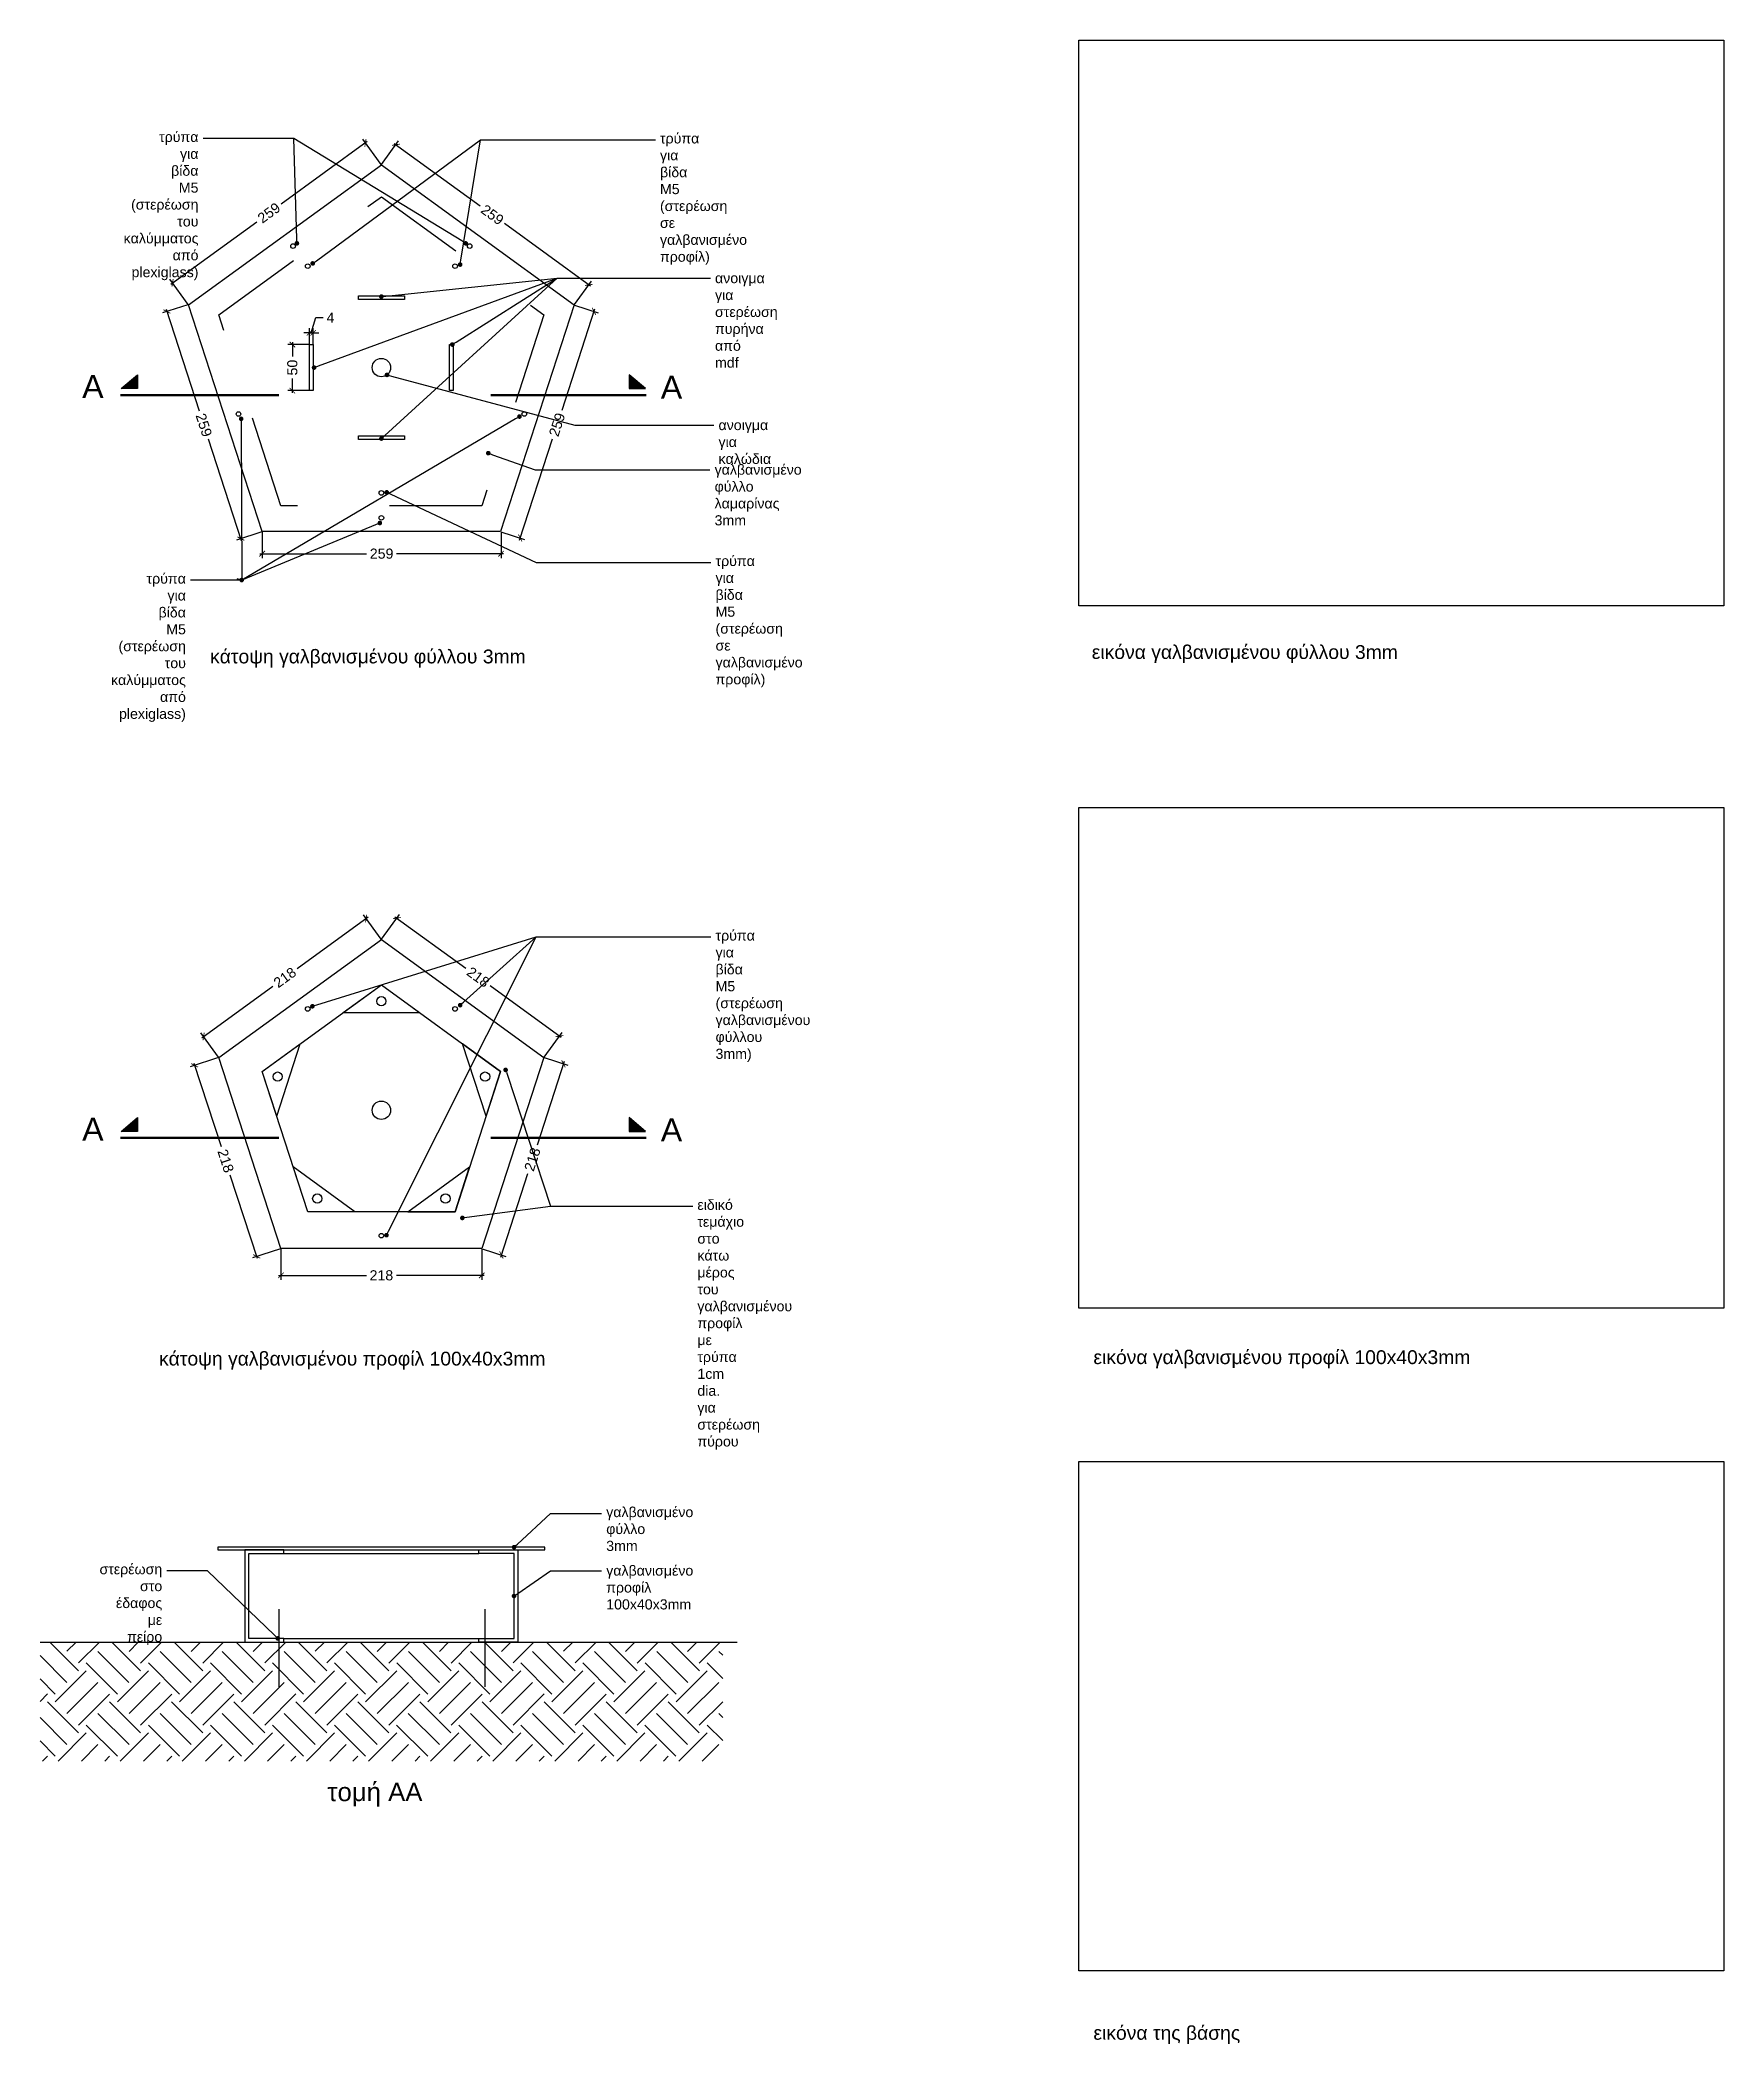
# Model space of a CAD drawing. Header units: millimetres. Extents: x 172.58 to 174.41, y 11.98 to 14.15.
import ezdxf
from ezdxf import colors
from ezdxf.entities.mleader import LeaderData, LeaderLine
from ezdxf.enums import TextEntityAlignment as Align
from ezdxf.math import Vec2, Vec3

# ---------------------------------------------------------------- set-up
doc = ezdxf.new("R2010")
doc.units = ezdxf.units.MM
doc.header["$XCLIPFRAME"] = 0
doc.linetypes.add('DASHDOT2', pattern=[12.699999999999992, 6.349999999999998, -3.174999999999998, 0, -3.174999999999998])
doc.linetypes.add('HIDDEN2', pattern=[4.7624999999999975, 3.174999999999998, -1.587499999999999])
for name, color, linetype in [('A-01', 1, 'Continuous'), ('A-02', 2, 'Continuous'), ('A-DIM', 150, 'Continuous'), ('A-HATCH', 252, 'Continuous'), ('A-HIDDEN', 1, 'HIDDEN2'), ('A-METAL', 34, 'Continuous'), ('A-SECT LINES', 251, 'DASHDOT2'), ('A-STRUCTURE', 6, 'Continuous'), ('A-TEXT', 7, 'Continuous')]:
    doc.layers.add(name, color=color, linetype=linetype)
doc.styles.get("Standard").update_dxf_attribs({"font": 'arial.ttf'})
doc.dimstyles.new('1-5', dxfattribs={"dimscale": 0.05, "dimtxt": 0.22, "dimasz": 0.12, "dimexe": 0.1, "dimexo": 0.01, "dimgap": 0.08, "dimtad": 0, "dimdec": 0, "dimlfac": 1000, "dimzin": 0, "dimdsep": 46, "dimtxsty": 'Standard', "dimblk": 'ARCHTICK', "dimcen": 0.09, "dimdle": 0.05, "dimadec": 0, "dimazin": 0, "dimtfac": 1, "dimtdec": 0, "dimtofl": 0, "dimtmove": 1, "dimatfit": 3, "dimldrblk": 'DOT', "dimfxl": 1, "dimtolj": 1, "dimtzin": 0, "dimarcsym": 0})
picture_1 = doc.add_image_def('image1.jpg', size_in_pixel=(430, 377))
picture_2 = doc.add_image_def('image2.jpg', size_in_pixel=(1180, 916))
picture_3 = doc.add_image_def('image3.jpg', size_in_pixel=(1160, 916))

# ---------------------------------------------------------------- blocks, each defined once
blk = doc.blocks.new('SECT-ARROW')
blk.add_hatch(color=0).paths.add_polyline_path([(0.0135696077080354, 0.1432612908907682), (0.3723211531586941, 0.4452238811083591), (0.3723211531819714, 0.1432612908907682)])
at = {"color": 0}
blk.add_lwpolyline([(0.0135696077080354, 0.1432612908907682), (0.3723211531586941, 0.4452238811083591), (0.3723211531819714, 0.1432612908907682)], close=True, dxfattribs=at)
blk = doc.blocks.new('_Dot')
at = {"color": 0, "linetype": 'ByBlock', "lineweight": -2}
blk.add_line((-0.5, 0), (-1, 0), dxfattribs=at)
at = {"color": 0, "linetype": 'ByBlock', "const_width": 0.5}
blk.add_lwpolyline([(-0.25, 0, 1), (0.25, 0, 1)], format="xyb", close=True, dxfattribs=at)
blk = doc.blocks.new('_ArchTick')
at = {"color": 0, "linetype": 'ByBlock', "const_width": 0.15}
blk.add_lwpolyline([(-0.5, -0.5), (0.5, 0.5)], dxfattribs=at)
blk = doc.blocks.new('*D3')
at = {"layer": 'A-DIM', "color": 0, "lineweight": -2, "transparency": 16777216}
for p, q in [((172.8730714154617, 13.82005663931536), (172.8499940642868, 13.82005663931536)), ((172.8549940642868, 13.82255663931536), (172.8549940642868, 13.80691646196202)), ((172.8730714154617, 13.77005663931536), (172.8499940642868, 13.77005663931536)), ((172.8549940642868, 13.76755663931536), (172.8549940642868, 13.7831968166687))]:
    blk.add_line(p, q, dxfattribs=at)
at = {"layer": 'Defpoints', "color": 0, "transparency": 16777216}
for p in [(172.8735714154617, 13.82005663931536), (172.8549940642868, 13.77005663931536), (172.8735714154617, 13.77005663931536)]:
    blk.add_point(p, dxfattribs=at)
at = {"layer": 'A-DIM', "color": 0, "lineweight": -2, "transparency": 16777216, "xscale": 0.006, "yscale": 0.006, "zscale": 0.006}
for p, rotation in [((172.8549940642868, 13.82005663931536), 90), ((172.8549940642868, 13.77005663931536), 270)]:
    blk.add_blockref('_ArchTick', p, dxfattribs=dict(at, rotation=rotation))
at = {"layer": 'A-DIM', "color": 0, "transparency": 16777216, "insert": (172.8549940642868, 13.79505663931539), "char_height": 0.011, "attachment_point": 5, "rotation": 90}
blk.add_mtext('\\A1;50', dxfattribs=at)
blk = doc.blocks.new('*D4')
at = {"layer": 'A-DIM', "color": 0, "lineweight": -2, "transparency": 16777216}
for p, q in [((172.8755714154617, 13.83273151693642), (172.8805214154617, 13.84923151693643)), ((172.8805214154617, 13.84923151693643), (172.8885214154617, 13.84923151693643)), ((172.8735714154617, 13.83273151693642), (172.8675714154617, 13.83273151693642)), ((172.8735714154617, 13.82055663931536), (172.8735714154617, 13.83773151693643)), ((172.8735714154617, 13.83273151693642), (172.8775714154617, 13.83273151693642)), ((172.8775714154617, 13.82055663931536), (172.8775714154617, 13.83773151693643)), ((172.8775714154617, 13.83273151693642), (172.8835714154617, 13.83273151693642))]:
    blk.add_line(p, q, dxfattribs=at)
at = {"layer": 'Defpoints', "color": 0, "transparency": 16777216}
for p in [(172.8775714154617, 13.83273151693642), (172.8735714154617, 13.82005663931536), (172.8775714154617, 13.82005663931536)]:
    blk.add_point(p, dxfattribs=at)
at = {"layer": 'A-DIM', "color": 0, "lineweight": -2, "transparency": 16777216, "xscale": 0.006, "yscale": 0.006, "zscale": 0.006}
blk.add_blockref('_ArchTick', (172.8735714154617, 13.83273151693642), dxfattribs=at)
at = {"layer": 'A-DIM', "color": 0, "lineweight": -2, "transparency": 16777216, "xscale": 0.006, "yscale": 0.006, "zscale": 0.006, "rotation": 180}
blk.add_blockref('_ArchTick', (172.8775714154617, 13.83273151693642), dxfattribs=at)
at = {"layer": 'A-DIM', "color": 0, "transparency": 16777216, "insert": (172.8963256446568, 13.84923151693643), "char_height": 0.011, "attachment_point": 5}
blk.add_mtext('\\A1;4', dxfattribs=at)
blk = doc.blocks.new('*D12')
at = {"layer": 'A-DIM', "color": 0, "lineweight": -2, "transparency": 16777216}
for p, q in [((172.937062638874, 13.19890075458103), (172.8600248938389, 13.14292955655129)), ((172.9512775228354, 13.17508239125327), (172.9321011701267, 13.20147637642218)), ((172.7566830594198, 13.06784731892369), (172.8337208044549, 13.12381851695338)), ((172.774943028353, 13.04696788185741), (172.7557666756442, 13.0733618670263))]:
    blk.add_line(p, q, dxfattribs=at)
at = {"layer": 'Defpoints', "color": 0, "transparency": 16777216}
for p in [(172.9350400963881, 13.1974312914503), (172.9515714154616, 13.17467788275607), (172.775236920979, 13.04656337336021)]:
    blk.add_point(p, dxfattribs=at)
at = {"layer": 'A-DIM', "color": 0, "lineweight": -2, "transparency": 16777216, "xscale": 0.006, "yscale": 0.006, "zscale": 0.006}
for p, rotation in [((172.9350400963881, 13.1974312914503), 36.00000000000994), ((172.7587056019056, 13.06931678205443), 216.00000000001)]:
    blk.add_blockref('_ArchTick', p, dxfattribs=dict(at, rotation=rotation))
at = {"layer": 'A-DIM', "color": 0, "transparency": 16777216, "insert": (172.8468728491469, 13.13337403675236), "char_height": 0.011, "attachment_point": 5, "rotation": 36.00000000000994}
blk.add_mtext('\\A1;218', dxfattribs=at)
blk = doc.blocks.new('*D13')
at = {"layer": 'A-DIM', "color": 0, "lineweight": -2, "transparency": 16777216}
for p, q in [((172.9518653080877, 13.17508239125327), (172.971317317027, 13.20185578467409)), ((172.9663558482796, 13.19928016283295), (173.0433935933148, 13.14330896480325)), ((173.146735427734, 13.06822672717563), (173.0696976826988, 13.12419792520534)), ((173.1281998025703, 13.04696788185741), (173.1476518115096, 13.07374127527824))]:
    blk.add_line(p, q, dxfattribs=at)
at = {"layer": 'Defpoints', "color": 0, "transparency": 16777216}
for p in [(172.9515714154616, 13.17467788275608), (173.1447128852481, 13.06969619030636), (173.1279059099442, 13.04656337336023)]:
    blk.add_point(p, dxfattribs=at)
at = {"layer": 'A-DIM', "color": 0, "lineweight": -2, "transparency": 16777216, "xscale": 0.006, "yscale": 0.006, "zscale": 0.006}
for p, rotation in [((172.9683783907655, 13.19781069970221), 144.0000000000137), ((173.1447128852481, 13.06969619030636), 324.0000000000137)]:
    blk.add_blockref('_ArchTick', p, dxfattribs=dict(at, rotation=rotation))
at = {"layer": 'A-DIM', "color": 0, "transparency": 16777216, "insert": (173.0565456380068, 13.13375344500426), "char_height": 0.011, "attachment_point": 5, "rotation": 324.00000000001376}
blk.add_mtext('\\A1;218', dxfattribs=at)
blk = doc.blocks.new('*D14')
at = {"layer": 'A-DIM', "color": 0, "lineweight": -2, "transparency": 16777216}
for p, q in [((172.8425907044825, 12.83876974270566), (172.8425907044825, 12.80517152265798)), ((173.0605521264409, 12.83876974270566), (173.0605521264409, 12.80517152265798)), ((172.8400907044825, 12.81017152265798), (172.9353145941793, 12.81017152265798)), ((173.0630521264409, 12.81017152265798), (172.9678282367441, 12.81017152265798))]:
    blk.add_line(p, q, dxfattribs=at)
at = {"layer": 'Defpoints', "color": 0, "transparency": 16777216}
for p in [(172.8425907044825, 12.83926974270566), (173.0605521264409, 12.83926974270566), (173.0605521264409, 12.81017152265798)]:
    blk.add_point(p, dxfattribs=at)
at = {"layer": 'A-DIM', "color": 0, "lineweight": -2, "transparency": 16777216, "xscale": 0.006, "yscale": 0.006, "zscale": 0.006, "rotation": 180}
blk.add_blockref('_ArchTick', (172.8425907044825, 12.81017152265798), dxfattribs=at)
at = {"layer": 'A-DIM', "color": 0, "lineweight": -2, "transparency": 16777216, "xscale": 0.006, "yscale": 0.006, "zscale": 0.006}
blk.add_blockref('_ArchTick', (173.0605521264409, 12.81017152265798), dxfattribs=at)
at = {"layer": 'A-DIM', "color": 0, "transparency": 16777216, "insert": (172.9515714154617, 12.81017152265798), "char_height": 0.011, "attachment_point": 5}
blk.add_mtext('\\A1;218', dxfattribs=at)
blk = doc.blocks.new('*D15')
at = {"layer": 'A-DIM', "color": 0, "lineweight": -2, "transparency": 16777216}
for p, q in [((173.1283814382023, 13.04640886486304), (173.1539049272647, 13.03811578055008)), ((173.1499221871692, 13.04203850681268), (173.1204963869824, 12.95147520600954)), ((173.081023318694, 12.82998959357665), (173.1104491188808, 12.92055289437979)), ((173.061027654699, 12.83911523420846), (173.0865511437614, 12.83082214989551))]:
    blk.add_line(p, q, dxfattribs=at)
at = {"layer": 'Defpoints', "color": 0, "transparency": 16777216}
for p in [(173.1279059099442, 13.04656337336023), (173.1491496446833, 13.03966086552195), (173.0605521264409, 12.83926974270565)]:
    blk.add_point(p, dxfattribs=at)
at = {"layer": 'A-DIM', "color": 0, "lineweight": -2, "transparency": 16777216, "xscale": 0.006, "yscale": 0.006, "zscale": 0.006}
for p, rotation in [((173.1491496446833, 13.03966086552195), 71.99999999999697), ((173.0817958611799, 12.83236723486738), 251.999999999997)]:
    blk.add_blockref('_ArchTick', p, dxfattribs=dict(at, rotation=rotation))
at = {"layer": 'A-DIM', "color": 0, "transparency": 16777216, "insert": (173.1154727529316, 12.93601405019467), "char_height": 0.011, "attachment_point": 5, "rotation": 71.99999999999697}
blk.add_mtext('\\A1;218', dxfattribs=at)
blk = doc.blocks.new('*D16')
at = {"layer": 'A-DIM', "color": 0, "lineweight": -2, "transparency": 16777216}
for p, q in [((172.7747613927211, 13.04640886486305), (172.7442082390282, 13.03648154344623)), ((172.7481909791238, 13.04040426970884), (172.7776167793106, 12.94984096890569)), ((172.8170898475989, 12.8283553564728), (172.7876640474121, 12.91891865727594)), ((172.8421151762243, 12.83911523420848), (172.8115620225316, 12.82918791279166))]:
    blk.add_line(p, q, dxfattribs=at)
at = {"layer": 'Defpoints', "color": 0, "transparency": 16777216}
for p in [(172.7752369209792, 13.04656337336023), (172.816317305113, 12.83073299776353), (172.8425907044825, 12.83926974270566)]:
    blk.add_point(p, dxfattribs=at)
at = {"layer": 'A-DIM', "color": 0, "lineweight": -2, "transparency": 16777216, "xscale": 0.006, "yscale": 0.006, "zscale": 0.006}
for p, rotation in [((172.7489635216097, 13.03802662841811), 108.0000000000021), ((172.816317305113, 12.83073299776353), 288.0000000000022)]:
    blk.add_blockref('_ArchTick', p, dxfattribs=dict(at, rotation=rotation))
at = {"layer": 'A-DIM', "color": 0, "transparency": 16777216, "insert": (172.7826404133613, 12.93437981309083), "char_height": 0.011, "attachment_point": 5, "rotation": 288.00000000000216}
blk.add_mtext('\\A1;218', dxfattribs=at)
blk = doc.blocks.new('*D17')
at = {"layer": 'A-DIM', "color": 0, "lineweight": -2, "transparency": 16777216}
for p, q in [((172.9362632152247, 14.0403987865466), (172.8427674831254, 13.97247016098942)), ((172.9512775228354, 14.01548011096105), (172.9313017464773, 14.04297440838773)), ((172.722967661642, 13.88543049583428), (172.8164633937414, 13.9533591213915)), ((172.7420270542246, 13.86345074651019), (172.7220512778665, 13.89094504393688))]:
    blk.add_line(p, q, dxfattribs=at)
at = {"layer": 'Defpoints', "color": 0, "transparency": 16777216}
for p in [(172.9342406727388, 14.03892932341587), (172.9515714154616, 14.01507560246386), (172.7423209468508, 13.86304623801301)]:
    blk.add_point(p, dxfattribs=at)
at = {"layer": 'A-DIM', "color": 0, "lineweight": -2, "transparency": 16777216, "xscale": 0.006, "yscale": 0.006, "zscale": 0.006}
for p, rotation in [((172.9342406727388, 14.03892932341587), 36.00000000000882), ((172.7249902041279, 13.88689995896501), 216.0000000000088)]:
    blk.add_blockref('_ArchTick', p, dxfattribs=dict(at, rotation=rotation))
at = {"layer": 'A-DIM', "color": 0, "transparency": 16777216, "insert": (172.8296154384334, 13.96291464119046), "char_height": 0.011, "attachment_point": 5, "rotation": 36.000000000008825}
blk.add_mtext('\\A1;259', dxfattribs=at)
blk = doc.blocks.new('*D18')
at = {"layer": 'A-DIM', "color": 0, "lineweight": -2, "transparency": 16777216}
for p, q in [((172.9518653080878, 14.01548011096108), (172.9703223439088, 14.04088404137059)), ((172.9653608751613, 14.03830841952944), (173.0588566072608, 13.97037979397221)), ((173.1786564287442, 13.88334012881709), (173.0851606966448, 13.95126875437429)), ((173.1611157766988, 13.86345074651019), (173.1795728125198, 13.8888546769197))]:
    blk.add_line(p, q, dxfattribs=at)
at = {"layer": 'Defpoints', "color": 0, "transparency": 16777216}
for p in [(172.9515714154616, 14.01507560246388), (173.1766338862583, 13.88480959194783), (173.1608218840726, 13.863046238013)]:
    blk.add_point(p, dxfattribs=at)
at = {"layer": 'A-DIM', "color": 0, "lineweight": -2, "transparency": 16777216, "xscale": 0.006, "yscale": 0.006, "zscale": 0.006}
for p, rotation in [((172.9673834176473, 14.03683895639871), 144.0000000000134), ((173.1766338862583, 13.88480959194783), 324.0000000000133)]:
    blk.add_blockref('_ArchTick', p, dxfattribs=dict(at, rotation=rotation))
at = {"layer": 'A-DIM', "color": 0, "transparency": 16777216, "insert": (173.0720086519528, 13.96082427417328), "char_height": 0.011, "attachment_point": 5, "rotation": 324.00000000001336}
blk.add_mtext('\\A1;259', dxfattribs=at)
blk = doc.blocks.new('*D19')
at = {"layer": 'A-DIM', "color": 0, "lineweight": -2, "transparency": 16777216}
for p, q in [((173.1829743759488, 13.85847711264238), (173.1472621840898, 13.74856628768174)), ((173.1612974123308, 13.86289172951581), (173.1869571160443, 13.85455438637977)), ((173.1015027241294, 13.60773315109134), (173.1372149159883, 13.717643976052)), ((173.0813708454832, 13.61690305054624), (173.1070305491968, 13.6085657074102))]:
    blk.add_line(p, q, dxfattribs=at)
at = {"layer": 'Defpoints', "color": 0, "transparency": 16777216}
for p in [(173.1608218840726, 13.86304623801299), (173.1822018334628, 13.85609947135165), (173.0808953172251, 13.61705755904342)]:
    blk.add_point(p, dxfattribs=at)
at = {"layer": 'A-DIM', "color": 0, "lineweight": -2, "transparency": 16777216, "xscale": 0.006, "yscale": 0.006, "zscale": 0.006}
for p, rotation in [((173.1822018334628, 13.85609947135165), 71.9999999999954), ((173.1022752666153, 13.61011079238208), 251.9999999999954)]:
    blk.add_blockref('_ArchTick', p, dxfattribs=dict(at, rotation=rotation))
at = {"layer": 'A-DIM', "color": 0, "transparency": 16777216, "insert": (173.1422385500391, 13.73310513186686), "char_height": 0.011, "attachment_point": 5, "rotation": 71.9999999999954}
blk.add_mtext('\\A1;259', dxfattribs=at)
blk = doc.blocks.new('*D20')
at = {"layer": 'A-DIM', "color": 0, "lineweight": -2, "transparency": 16777216}
for p, q in [((172.8222475136983, 13.61655755904344), (172.8222475136983, 13.58813480449308)), ((173.0814210483371, 13.61655755904344), (173.0814210483371, 13.58813480449308)), ((172.8197475136983, 13.59313480449308), (172.9355774597353, 13.59313480449308)), ((173.0839210483371, 13.59313480449308), (172.9680911023001, 13.59313480449308))]:
    blk.add_line(p, q, dxfattribs=at)
at = {"layer": 'Defpoints', "color": 0, "transparency": 16777216}
for p in [(172.8222475136983, 13.61705755904344), (173.0814210483371, 13.61705755904344), (173.0814210483371, 13.59313480449308)]:
    blk.add_point(p, dxfattribs=at)
at = {"layer": 'A-DIM', "color": 0, "lineweight": -2, "transparency": 16777216, "xscale": 0.006, "yscale": 0.006, "zscale": 0.006, "rotation": 180}
blk.add_blockref('_ArchTick', (172.8222475136983, 13.59313480449308), dxfattribs=at)
at = {"layer": 'A-DIM', "color": 0, "lineweight": -2, "transparency": 16777216, "xscale": 0.006, "yscale": 0.006, "zscale": 0.006}
blk.add_blockref('_ArchTick', (173.0814210483371, 13.59313480449308), dxfattribs=at)
at = {"layer": 'A-DIM', "color": 0, "transparency": 16777216, "insert": (172.9518342810177, 13.59313480449308), "char_height": 0.011, "attachment_point": 5}
blk.add_mtext('\\A1;259', dxfattribs=at)
blk = doc.blocks.new('*D21')
at = {"layer": 'A-DIM', "color": 0, "lineweight": -2, "transparency": 16777216}
for p, q in [((172.7415516181804, 13.86329595449541), (172.714112568503, 13.85436237481623)), ((172.7180929688714, 13.85828747518531), (172.7539443064414, 13.74817185883542)), ((172.799861348493, 13.60713992727622), (172.764010010923, 13.71725554362612)), ((172.8217720776541, 13.61690276702865), (172.7943330279767, 13.60796918734947))]:
    blk.add_line(p, q, dxfattribs=at)
at = {"layer": 'Defpoints', "color": 0, "transparency": 16777216}
for p in [(172.7188669289454, 13.85591029496415), (172.7420270542246, 13.8634507465102), (172.8222475136983, 13.61705755904344)]:
    blk.add_point(p, dxfattribs=at)
at = {"layer": 'A-DIM', "color": 0, "lineweight": -2, "transparency": 16777216, "xscale": 0.006, "yscale": 0.006, "zscale": 0.006}
for p, rotation in [((172.7188669289454, 13.85591029496415), 108.0341639777458), ((172.7990873884191, 13.60951710749739), 288.0341639777459)]:
    blk.add_blockref('_ArchTick', p, dxfattribs=dict(at, rotation=rotation))
at = {"layer": 'A-DIM', "color": 0, "transparency": 16777216, "insert": (172.7589771586822, 13.73271370123076), "char_height": 0.011, "attachment_point": 5, "rotation": 288.03416397774583}
blk.add_mtext('\\A1;259', dxfattribs=at)

msp = doc.modelspace()

# ---------------------------------------------------------------- hatches: boundary and pattern name
at = {"layer": 'A-HATCH'}
h = msp.add_hatch(dxfattribs=at)
h.set_pattern_fill('EARTH', color=256, scale=0.0075, angle=45)
h.set_pattern_definition([(45, (0, -0.1378449464051243), (0, 0.0673519209080187), [0.047625, -0.047625]), (45, (-0.0126284851702535, -0.1252164612348708), (0, 0.0673519209080187), [0.047625, -0.047625]), (45, (-0.025256970340507, -0.1125879760646173), (0, 0.0673519209080187), [0.047625, -0.047625]), (135, (-0.025256970340507, -0.104168985951115), (-0.0673519209080187, 0), [0.047625, -0.047625]), (135, (-0.0126284851702535, -0.0915405007808615), (-0.0673519209080187, 0), [0.047625, -0.047625]), (135, (0, -0.078912015610608), (-0.0673519209080187, 0), [0.047625, -0.047625])])
h.paths.add_polyline_path([(172.5812417546956, 12.41231598291168), (173.3219010762276, 12.41231598291168), (173.3219010762276, 12.28328190602465), (172.5812417546956, 12.28328190602465)])

# ---------------------------------------------------------------- linework, layer by layer
at = {"layer": 'A-01'}
for p, q in [((172.9102799578475, 13.09523516365607), (172.9928628730756, 13.09523516365607)), ((172.8380316745262, 12.98274371324774), (172.8635511987767, 13.06128473291022)), ((173.0651111563972, 12.98274371324771), (173.0395916321467, 13.06128473291019)), ((172.9226914541038, 12.87926974270571), (172.855880472239, 12.92781076236816)), ((172.9804513768195, 12.87926974270571), (173.0472623586842, 12.92781076236816)), ((172.845655575096, 12.50831598291168), (173.057487255827, 12.50831598291168))]:
    msp.add_line(p, q, dxfattribs=at)
for points in [[(172.9102799578475, 13.09523516365607), (172.9515714154616, 13.12523516365607), (172.9928628730756, 13.09523516365607)], [(172.8380316745262, 12.98274371324774), (172.8222597411626, 13.03128473291022), (172.8635511987767, 13.06128473291022)], [(173.0651111563972, 12.98274371324771), (173.0808830897608, 13.03128473291019), (173.0395916321467, 13.06128473291019)], [(172.9226914541038, 12.87926974270571), (172.8716524056026, 12.87926974270568), (172.855880472239, 12.92781076236816)], [(172.9804513768195, 12.87926974270571), (173.0314904253207, 12.87926974270568), (173.0472623586842, 12.92781076236816)], [(172.845655575096, 12.41631598291168), (173.057487255827, 12.41631598291168)]]:
    msp.add_lwpolyline(points, dxfattribs=at)
for centre in [(172.9515714154616, 13.10760249220956), (172.8390294082415, 13.02583593777706), (173.0641134226819, 13.02583593777703), (172.8820166298374, 12.89353487356215), (173.0211262010859, 12.89353487356215)]:
    msp.add_circle(centre, 0.005, dxfattribs=at)
at = {"layer": 'A-02'}
for points in [[(173.1608218840726, 13.863046238013), (173.0808953172251, 13.61705755904344), (172.8222475136983, 13.61705755904344), (172.7423209468508, 13.863046238013), (172.9515714154616, 14.01507560246387)], [(172.9765714154616, 13.87305663931529), (172.9765714154616, 13.8690566393153), (172.9265714154616, 13.8690566393153), (172.9265714154616, 13.87305663931529)], [(172.8735714154617, 13.82005663931536), (172.8775714154617, 13.82005663931536), (172.8775714154617, 13.77005663931536), (172.8735714154617, 13.77005663931536)], [(173.0255714154615, 13.82005663931536), (173.0295714154616, 13.82005663931536), (173.0295714154616, 13.77005663931536), (173.0255714154615, 13.77005663931536)], [(172.9765714154616, 13.72105663931542), (172.9765714154616, 13.71705663931543), (172.9265714154616, 13.71705663931543), (172.9265714154616, 13.72105663931542)], [(173.1279059099442, 13.04656337336022), (173.0605521264409, 12.83926974270566), (172.8425907044825, 12.83926974270566), (172.7752369209792, 13.04656337336023), (172.9515714154616, 13.17467788275609)], [(173.0808830897608, 13.03128473291019), (173.0314904253207, 12.87926974270568), (172.8716524056026, 12.87926974270568), (172.8222597411626, 13.03128473291022), (172.9515714154616, 13.12523516365607)]]:
    msp.add_lwpolyline(points, close=True, dxfattribs=at)
for centre, radius in [((172.855755470381, 13.92692357802455), 0.0024992989510896), ((173.047376564131, 13.92692357802455), 0.0024992989510896), ((172.8716428963684, 13.90506880792543), 0.0025), ((173.031499934555, 13.90506880792543), 0.0025), ((172.9515714154616, 13.79505663931536), 0.01), ((172.796546486006, 13.7446848084933), 0.0024954922836392), ((173.106595314131, 13.74468419814174), 0.0024992989510896), ((172.9515714154617, 13.65907412056113), 0.0025), ((172.951566017256, 13.63205358290736), 0.0025000000000261), ((172.8716428963684, 13.09928099158765), 0.0025), ((173.031499934555, 13.09928099158765), 0.0025), ((172.9515714154616, 12.98926882297758), 0.01), ((172.9515714154617, 12.85328630422335), 0.0025)]:
    msp.add_circle(centre, radius, dxfattribs=at)
at = {"layer": 'A-HIDDEN', "ltscale": 0.01}
for p, q in [((172.8402396470451, 12.44791107978213), (172.8402396470451, 12.36395444036346)), ((173.0639856543715, 12.44791107978213), (173.0639856543715, 12.36395444036346))]:
    msp.add_line(p, q, dxfattribs=at)
msp.add_lwpolyline([(173.1279059099442, 13.852351189698), (173.0605521264409, 13.64505755904344), (172.8425907044825, 13.64505755904344), (172.7752369209792, 13.85235118969801), (172.9515714154616, 13.98046569909387)], close=True, dxfattribs=at)
at = {"layer": 'A-METAL'}
for points in [[(173.1289866870752, 12.51231598291168), (173.1289866870752, 12.51531598291168), (172.7741561438478, 12.51531598291168), (172.7741561438478, 12.51231598291168)], [(172.845655575096, 12.41231598291168), (172.845655575096, 12.41631598291168), (172.8075970861265, 12.41631598291168), (172.8075970861265, 12.50831598291168), (172.845655575096, 12.50831598291168), (172.845655575096, 12.51231598291168), (172.8035970861265, 12.51231598291168), (172.8035970861265, 12.41231598291168)], [(173.057487255827, 12.41231598291168), (173.057487255827, 12.41631598291168), (173.0955457447965, 12.41631598291168), (173.0955457447965, 12.50831598291168), (173.057487255827, 12.50831598291168), (173.057487255827, 12.51231598291168), (173.0995457447964, 12.51231598291168), (173.0995457447964, 12.41231598291168)]]:
    msp.add_lwpolyline(points, close=True, dxfattribs=at)
at = {"layer": 'A-SECT LINES', "linetype": 'Continuous', "ltscale": 0.01, "const_width": 0.0025}
for points in [[(172.6684967491291, 13.76506757631253), (172.8405199510045, 13.76506757631244)], [(173.0702528415762, 13.76506757631154), (173.238961282549, 13.76506757631145)], [(172.6684967491291, 12.95927975997475), (172.8405199510045, 12.95927975997466)], [(173.0702528415762, 12.95927975997376), (173.238961282549, 12.95927975997367)]]:
    msp.add_lwpolyline(points, dxfattribs=at)
at = {"layer": 'A-STRUCTURE'}
msp.add_line((172.5812417546956, 12.41231598291168), (173.3377359931892, 12.41231598291168), dxfattribs=at)

# ---------------------------------------------------------------- block references
at = {"layer": 'A-SECT LINES', "ltscale": 0.05, "yscale": 0.05, "zscale": 0.05}
for p, xscale in [((172.6684967491291, 13.76506757631253), 0.05), ((173.238961282549, 13.76506757631189), -0.05), ((172.6684967491291, 12.95927975997475), 0.05), ((173.238961282549, 12.95927975997411), -0.05)]:
    msp.add_blockref('SECT-ARROW', p, dxfattribs=dict(at, xscale=xscale))

# ---------------------------------------------------------------- texts
at = {"layer": 'A-SECT LINES'}
for p in [(172.6501959539061, 13.7620277910929), (172.6501959539061, 12.95623997475513)]:
    msp.add_text('A', height=0.025, rotation=359.9253274083088, dxfattribs=at).set_placement(p, align=Align.RIGHT)
for p in [(173.2547330448088, 13.76132349895932), (173.2547330448088, 12.95553568262154)]:
    msp.add_text('A', height=0.025, rotation=359.9253274083088, dxfattribs=at).set_placement(p)
at = {"layer": 'A-TEXT', "attachment_point": 1}
for s, insert, char_height in [('κάτοψη γαλβανισμένου φύλλου 3mm', (172.7656792402031, 13.48914668983602), 0.015), ('εικόνα γαλβανισμένου φύλλου 3mm', (173.7223922561595, 13.49393737650435), 0.015), ('κάτοψη γαλβανισμένου προφίλ 100x40x3mm', (172.7102712329082, 12.72736364732539), 0.015), ('εικόνα γαλβανισμένου προφίλ 100x40x3mm', (173.7241816549721, 12.72893384728978), 0.015), ('τομή ΑΑ', (172.8929235134025, 12.25974804162338), 0.02), ('εικόνα της βάσης', (173.7241816549721, 11.99588759424751), 0.015)]:
    msp.add_mtext_dynamic_manual_height_columns(s, width=1.784179977309121, gutter_width=0.6, heights=[0], dxfattribs=dict(at, insert=insert, char_height=char_height))

# ---------------------------------------------------------------- dimensions: what is measured, and where the dimension line sits
at = {"layer": 'A-DIM'}
for p1, p2, distance, picture, middle in [((172.7423209468508, 13.863046238013), (172.9515714154616, 14.01507560246387), 0.029484820612968598, '*D17', (172.8296154384334, 13.96291464119046)), ((172.9515714154616, 14.01507560246387), (173.1608218840726, 13.863046238013), 0.026900984881843493, '*D18', (173.0720086519528, 13.96082427417328)), ((172.8222475136983, 13.61705755904344), (172.7420270542246, 13.86345074651019), 0.024356720067898623, '*D21', (172.7589771586822, 13.73271370123076)), ((173.0808953172251, 13.61705755904344), (173.1608218840726, 13.863046238013), -0.022480209139946736, '*D19', (173.1422385500391, 13.73310513186686)), ((172.8222475136983, 13.61705755904344), (173.0814210483371, 13.61705755904344), -0.023922754550360636, '*D20', (172.9518342810177, 13.59313480449308)), ((172.7752369209792, 13.04656337336023), (172.9515714154616, 13.17467788275609), 0.028124759865915894, '*D12', (172.8468728491469, 13.13337403675236)), ((172.9515714154616, 13.17467788275609), (173.1279059099442, 13.04656337336022), 0.028593734256480787, '*D13', (173.0565456380068, 13.13375344500426)), ((172.7752369209792, 13.04656337336023), (172.8425907044825, 12.83926974270566), -0.027625486939351424, '*D16', (172.7826404133613, 12.93437981309083)), ((173.0605521264409, 12.83926974270566), (173.1279059099442, 13.04656337336022), -0.022336984579899914, '*D15', (173.1154727529316, 12.93601405019467)), ((172.8425907044825, 12.83926974270566), (173.0605521264409, 12.83926974270566), -0.029098220047680808, '*D14', (172.9515714154617, 12.81017152265798))]:
    dim = msp.add_aligned_dim(p1=p1, p2=p2, distance=distance, dimstyle='1-5', dxfattribs=at)
    dim.commit()
    dim.dimension.update_dxf_attribs({"geometry": picture, "text_midpoint": middle})
dim = msp.add_linear_dim(base=(172.8775714154617, 13.83273151693642), p1=(172.8735714154617, 13.82005663931536), p2=(172.8775714154617, 13.82005663931536), dimstyle='1-5', dxfattribs=at)
dim.commit()
dim.dimension.update_dxf_attribs({"geometry": '*D4', "text_midpoint": (172.8925214154617, 13.84923151693643)})
dim = msp.add_linear_dim(base=(172.8549940642868, 13.77005663931536), p1=(172.8735714154617, 13.82005663931536), p2=(172.8735714154617, 13.77005663931536), angle=90, dimstyle='1-5', dxfattribs=at)
dim.commit()
dim.dimension.update_dxf_attribs({"geometry": '*D3', "text_midpoint": (172.8549940642868, 13.79505663931539)})

# ---------------------------------------------------------------- pictures from other files: only their frames are drawn
image = msp.add_image(picture_1, insert=(173.7083089041229, 13.53665515328324), size_in_units=(0.700000000000006, 0.6137209302325634))
image.set_boundary_path([(-0.5, -0.5), (429.4999999999998, 376.5)])
image.dxf.clipping = 0
image = msp.add_image(picture_2, insert=(173.7083089041229, 12.77441956329567), size_in_units=(0.69999999999994, 0.5433898305084279))
image.set_boundary_path([(-0.5, -0.5), (1179.5, 915.4999999999999)])
image.dxf.clipping = 0
image = msp.add_image(picture_3, insert=(173.7083089041229, 12.05562210311678), size_in_units=(0.700000000000036, 0.5527586206896836))
image.set_boundary_path([(-0.5, -0.5), (1159.5, 915.4999999999999)])
image.dxf.clipping = 0

# ---------------------------------------------------------------- leaders
ml = msp.add_multileader_mtext('Standard')
ml.set_content('τρύπα για βίδα Μ5\\P(στερέωση του καλύμματος από plexiglass)', color=256)
ml.set_leader_properties()
ml.set_arrow_properties(name='DOT')
ml.build(insert=Vec2(0, 0))
ml.multileader.update_dxf_attribs({"dogleg_length": 0.25, "arrow_head_size": 0.005, "scale": 0.05})
ctx = ml.context
ctx.base_point, ctx.scale, ctx.char_height, ctx.arrow_head_size, ctx.landing_gap_size, ctx.plane_origin = Vec3(172.5632158037375, 14.04372496913414), 0.05, 0.011, 0.005, 0.005, Vec3(172.4935961230664, 13.84893746106791)
ctx.text_align_type = 2
notes = []
notes.append((ctx, [(1, (1, 1, 0), (172.8565548448367, 14.04372496913414), (-1, 0), 0.0984550029000502, [(0, [(172.859896627826, 13.92988882396439)], 0, []), (1, [(173.0431063684078, 13.92983602922474)], 0, [])])]))
ctx.mtext.insert, ctx.mtext.width, ctx.mtext.defined_height, ctx.mtext.alignment, ctx.mtext.flow_direction = Vec3(172.7530998419367, 14.05084195412731), 0.213263446271867, 0.0771765370853713, 3, 5
ml = msp.add_multileader_mtext('Standard')
ml.set_content('τρύπα για βίδα Μ5\\P(στερέωση σε γαλβανισμένο προφίλ)', color=256)
ml.set_leader_properties()
ml.set_arrow_properties(name='DOT')
ml.build(insert=Vec2(0, 0))
ml.multileader.update_dxf_attribs({"dogleg_length": 0.25, "arrow_head_size": 0.005, "scale": 0.05})
ctx = ml.context
ctx.base_point, ctx.scale, ctx.char_height, ctx.arrow_head_size, ctx.landing_gap_size, ctx.plane_origin = Vec3(173.248880181013, 14.04213391245407), 0.05, 0.011, 0.005, 0.005, Vec3(173.1402567285397, 13.8641723775607)
notes.append((ctx, [(0, (1, 1, 0), (173.0591330653073, 14.04213391245407), (1, 0), 0.1897471157057396, [(1, [(173.0370814846907, 13.90680402144298)], 0, []), (0, [(172.8770568442833, 13.90806187706511)], 0, [])])]))
ctx.mtext.insert, ctx.mtext.width, ctx.mtext.defined_height, ctx.mtext.flow_direction = Vec3(173.253880181013, 14.04925089744725), 0.1984773979594081, 0.0719878097936862, 5
ml = msp.add_multileader_mtext('Standard')
ml.set_content('ανοιγμα για στερέωση πυρήνα από mdf', color=256)
ml.set_leader_properties()
ml.set_arrow_properties(name='DOT')
ml.build(insert=Vec2(0, 0))
ml.multileader.update_dxf_attribs({"dogleg_length": 0.25, "arrow_head_size": 0.005, "scale": 0.05})
ctx = ml.context
ctx.base_point, ctx.scale, ctx.char_height, ctx.arrow_head_size, ctx.landing_gap_size, ctx.plane_origin = Vec3(173.3085853307291, 13.89204762884139), 0.05, 0.011, 0.005, 0.005, Vec3(173.1720332626685, 13.72723422437234)
notes.append((ctx, [(0, (1, 1, 0), (173.1423549381583, 13.89204762884139), (1, 0), 0.1662303925708215, [(0, [(173.0285714154616, 13.82005663931536)], 0, []), (1, [(172.9515714154616, 13.71805663931542)], 0, []), (2, [(172.9515714154616, 13.8720566393153)], 0, []), (3, [(172.8785714154617, 13.79505663931536)], 0, [])])]))
ctx.mtext.insert, ctx.mtext.width, ctx.mtext.flow_direction = Vec3(173.3135853307291, 13.89763766976909), 0.1374952793712509, 5
ml = msp.add_multileader_mtext('Standard')
ml.set_content('ανοιγμα για καλώδια', color=256)
ml.set_leader_properties()
ml.set_arrow_properties(name='DOT')
ml.build(insert=Vec2(0, 0))
ml.multileader.update_dxf_attribs({"dogleg_length": 0.25, "arrow_head_size": 0.005, "scale": 0.05})
ctx = ml.context
ctx.base_point, ctx.scale, ctx.char_height, ctx.arrow_head_size, ctx.landing_gap_size, ctx.plane_origin = Vec3(173.3123790671676, 13.73262580677053), 0.05, 0.011, 0.005, 0.005, Vec3(173.1402567285397, 13.50743040380856)
notes.append((ctx, [(0, (1, 1, 0), (173.1615283939277, 13.73262580677053), (1, 0), 0.1508506732399269, [(1, [(172.9576731524062, 13.78713396260485)], 0, [])])]))
ctx.mtext.insert, ctx.mtext.width, ctx.mtext.flow_direction = Vec3(173.3173790671676, 13.73821584769822), 0.1374952793712509, 5
ml = msp.add_multileader_mtext('Standard')
ml.set_content('τρύπα για βίδα Μ5\\P(στερέωση του καλύμματος από plexiglass)', color=256)
ml.set_leader_properties()
ml.set_arrow_properties(name='DOT')
ml.build(insert=Vec2(0, 0))
ml.multileader.update_dxf_attribs({"dogleg_length": 0.25, "arrow_head_size": 0.005, "scale": 0.05})
ctx = ml.context
ctx.base_point, ctx.scale, ctx.char_height, ctx.arrow_head_size, ctx.landing_gap_size, ctx.plane_origin = Vec3(172.5495860749895, 13.56454578052039), 0.05, 0.011, 0.005, 0.005, Vec3(172.4785900740313, 13.43964775875435)
ctx.text_align_type = 2
notes.append((ctx, [(1, (1, 1, 0), (172.8000214965844, 13.56454578052039), (-1, 0), 0.0555513833956923, [(0, [(172.9499211186397, 13.62647047184221)], 0, []), (1, [(172.7994672751546, 13.73949590862382)], 0, []), (2, [(173.1014087864591, 13.74189746404657)], 0, []), (3, [(172.8000219509649, 13.56454563863124)], 0, [])])]))
ctx.mtext.insert, ctx.mtext.width, ctx.mtext.defined_height, ctx.mtext.alignment, ctx.mtext.flow_direction = Vec3(172.7394701131887, 13.57166276551357), 0.213263446271867, 0.0771765370853713, 3, 5
ml = msp.add_multileader_mtext('Standard')
ml.set_content('γαλβανισμένο^Jφύλλο λαμαρίνας 3mm', color=256)
ml.set_leader_properties()
ml.set_arrow_properties(name='DOT')
ml.build(insert=Vec2(0, 0))
ml.multileader.update_dxf_attribs({"dogleg_length": 0.25, "arrow_head_size": 0.005, "scale": 0.05})
ctx = ml.context
ctx.base_point, ctx.scale, ctx.char_height, ctx.arrow_head_size, ctx.landing_gap_size, ctx.plane_origin = Vec3(173.3081173161845, 13.68426667307367), 0.05, 0.011, 0.005, 0.005, Vec3(173.1392229084224, 13.56656087734253)
notes.append((ctx, [(0, (1, 1, 0), (173.1183702004788, 13.68426667307367), (1, 0), 0.1897471157057396, [(1, [(173.0675841478016, 13.70221038825081)], 0, [])])]))
ctx.mtext.insert, ctx.mtext.width, ctx.mtext.flow_direction = Vec3(173.3131173161845, 13.68986421741201), 0.1374952793712509, 5
ml = msp.add_multileader_mtext('Standard')
ml.set_content('τρύπα για βίδα Μ5\\P(στερέωση σε γαλβανισμένο προφίλ)', color=256)
ml.set_leader_properties()
ml.set_arrow_properties(name='DOT')
ml.build(insert=Vec2(0, 0))
ml.multileader.update_dxf_attribs({"dogleg_length": 0.25, "arrow_head_size": 0.005, "scale": 0.05})
ctx = ml.context
ctx.base_point, ctx.scale, ctx.char_height, ctx.arrow_head_size, ctx.landing_gap_size, ctx.plane_origin = Vec3(173.3091511363018, 13.58363414188914), 0.05, 0.011, 0.005, 0.005, Vec3(173.1402567285397, 13.45873612012311)
notes.append((ctx, [(0, (1, 1, 0), (173.1194040205961, 13.58363414188914), (1, 0), 0.1897471157057396, [(0, [(172.957370296234, 13.65971681850121)], 0, [])])]))
ctx.mtext.insert, ctx.mtext.width, ctx.mtext.defined_height, ctx.mtext.flow_direction = Vec3(173.3141511363018, 13.59075112688232), 0.213263446271867, 0.0771765370853713, 5
ml = msp.add_multileader_mtext('Standard')
ml.set_content('τρύπα για βίδα Μ5\\P(στερέωση γαλβανισμένου φύλλου 3mm)', color=256)
ml.set_leader_properties()
ml.set_arrow_properties(name='DOT')
ml.build(insert=Vec2(0, 0))
ml.multileader.update_dxf_attribs({"dogleg_length": 0.25, "arrow_head_size": 0.005, "scale": 0.05})
ctx = ml.context
ctx.base_point, ctx.scale, ctx.char_height, ctx.arrow_head_size, ctx.landing_gap_size, ctx.plane_origin = Vec3(173.3091511363018, 13.17730722881886), 0.05, 0.011, 0.005, 0.005, Vec3(173.1402567285397, 13.05838456122292)
notes.append((ctx, [(0, (1, 1, 0), (173.1194040205961, 13.17730722881886), (1, 0), 0.1897471157057396, [(1, [(173.0370870044173, 13.10328791711987)], 0, []), (0, [(172.8767512149814, 13.10210054759632)], 0, []), (2, [(172.957111277956, 12.85380288325197)], 0, [])])]))
ctx.mtext.insert, ctx.mtext.width, ctx.mtext.defined_height, ctx.mtext.flow_direction = Vec3(173.3141511363018, 13.18442421381204), 0.2012649424534345, 0.0712011829152706, 5
ml = msp.add_multileader_mtext('Standard')
ml.set_content('ειδικό τεμάχιο στο κάτω μέρος του γαλβανισμένου προφίλ με τρύπα 1cm dia. για στερέωση πύρου', color=256)
ml.set_leader_properties()
ml.set_arrow_properties(name='DOT')
ml.build(insert=Vec2(0, 0))
ml.multileader.update_dxf_attribs({"dogleg_length": 0.25, "arrow_head_size": 0.005, "scale": 0.05})
ctx = ml.context
ctx.base_point, ctx.scale, ctx.char_height, ctx.arrow_head_size, ctx.landing_gap_size, ctx.plane_origin = Vec3(173.2894468567082, 12.88523688985403), 0.05, 0.011, 0.005, 0.005, Vec3(173.1402567285397, 12.8203770734282)
notes.append((ctx, [(0, (1, 1, 0), (173.1350860690164, 12.88523688985403), (1, 0), 0.1543607876918259, [(0, [(173.0394593409405, 12.87249188931866)], 0, []), (1, [(173.08641459397, 13.03308202757761)], 0, [])])]))
ctx.mtext.insert, ctx.mtext.width, ctx.mtext.flow_direction = Vec3(173.2944468567082, 12.89226383391951), 0.2555870724902718, 5
ml = msp.add_multileader_mtext('Standard')
ml.set_content('γαλβανισμένο φύλλο 3mm', color=256)
ml.set_leader_properties()
ml.set_arrow_properties(name='DOT')
ml.build(insert=Vec2(0, 0))
ml.multileader.update_dxf_attribs({"dogleg_length": 0.25, "arrow_head_size": 0.005, "scale": 0.05})
ctx = ml.context
ctx.base_point, ctx.scale, ctx.char_height, ctx.arrow_head_size, ctx.landing_gap_size, ctx.plane_origin = Vec3(173.1905350943979, 12.5518584422653), 0.05, 0.011, 0.005, 0.005, Vec3(173.1402567285397, 12.43415264653416)
notes.append((ctx, [(0, (1, 1, 0), (173.1352389375576, 12.5518584422653), (1, 0), 0.0552961568402395, [(0, [(173.0955457447965, 12.51531598291168)], 0, [])])]))
ctx.mtext.insert, ctx.mtext.width, ctx.mtext.flow_direction = Vec3(173.1955350943979, 12.55888538633078), 0.1374952793712509, 5
ml = msp.add_multileader_mtext('Standard')
ml.set_content('στερέωση στο έδαφος με πείρο', color=256)
ml.set_leader_properties()
ml.set_arrow_properties(name='DOT')
ml.build(insert=Vec2(0, 0))
ml.multileader.update_dxf_attribs({"dogleg_length": 0.25, "arrow_head_size": 0.005, "scale": 0.05})
ctx = ml.context
ctx.base_point, ctx.scale, ctx.char_height, ctx.arrow_head_size, ctx.landing_gap_size, ctx.plane_origin = Vec3(172.5974737608119, 12.48980846794257), 0.05, 0.011, 0.005, 0.005, Vec3(172.6505544432806, 12.37210267221143)
ctx.text_align_type = 2
notes.append((ctx, [(1, (1, 1, 0), (172.7629198970451, 12.48980846794257), (-1, 0), 0.0441480461923163, [(0, [(172.8391571765515, 12.41631598291168)], 0, [])])]))
ctx.mtext.insert, ctx.mtext.width, ctx.mtext.alignment, ctx.mtext.flow_direction = Vec3(172.7137718508528, 12.49692545293575), 0.1374952793712509, 3, 5
ml = msp.add_multileader_mtext('Standard')
ml.set_content('γαλβανισμένο προφίλ 100x40x3mm', color=256)
ml.set_leader_properties()
ml.set_arrow_properties(name='DOT')
ml.build(insert=Vec2(0, 0))
ml.multileader.update_dxf_attribs({"dogleg_length": 0.25, "arrow_head_size": 0.005, "scale": 0.05})
ctx = ml.context
ctx.base_point, ctx.scale, ctx.char_height, ctx.arrow_head_size, ctx.landing_gap_size, ctx.plane_origin = Vec3(173.1905350943979, 12.48980846794257), 0.05, 0.011, 0.005, 0.005, Vec3(173.1402567285397, 12.37210267221143)
notes.append((ctx, [(0, (1, 1, 0), (173.1352389375576, 12.48980846794257), (1, 0), 0.0552961568402395, [(0, [(173.0955457447965, 12.46231598291168)], 0, [])])]))
ctx.mtext.insert, ctx.mtext.width, ctx.mtext.flow_direction = Vec3(173.1955350943979, 12.4954060122809), 0.1374952793712509, 5
for ctx, leaders in notes:
    for number, flags, end, landing, length, lines in leaders:
        leader = LeaderData()
        leader.index, (leader.has_last_leader_line, leader.has_dogleg_vector, leader.attachment_direction) = number, flags
        leader.last_leader_point, leader.dogleg_vector, leader.dogleg_length = Vec3(end), Vec3(landing), length
        for number, points, colour, breaks in lines:
            line = LeaderLine()
            line.index, line.vertices, line.color, line.breaks = number, Vec3.list(points), colors.encode_raw_color(colour), breaks
            leader.lines.append(line)
        ctx.leaders.append(leader)

doc.saveas('drawing.dxf')
